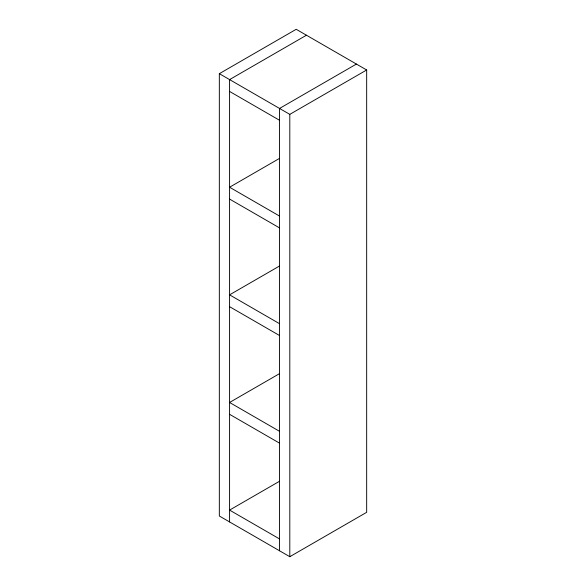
<?xml version="1.0" encoding="UTF-8"?>
<svg xmlns="http://www.w3.org/2000/svg" width="586" height="586" viewBox="0 0 586 586"><rect width="100%" height="100%" fill="white"/><g stroke="black" fill="none" stroke-linecap="round" stroke-linejoin="round"><path stroke-width="0.88" d="M219.332 73.682L296.201 29.3L366.668 69.983L366.668 512.318L289.799 556.7L219.332 516.017L219.332 73.682L289.799 114.365L366.668 69.983M306.456 35.219L229.58 79.601L229.58 521.936M356.42 64.064L279.544 108.447L279.544 550.781M279.507 158.396L229.58 187.227L279.544 216.073M279.507 266.022L229.58 294.846L279.544 323.699M279.507 373.648L229.58 402.472L279.544 431.325M279.507 481.274L229.58 510.098L279.544 538.944M229.58 91.431L279.544 120.284M229.58 199.057L279.544 227.91M229.58 306.683L279.544 335.529M229.58 414.309L279.544 443.155M289.799 114.365L289.799 556.7"/></g></svg>
